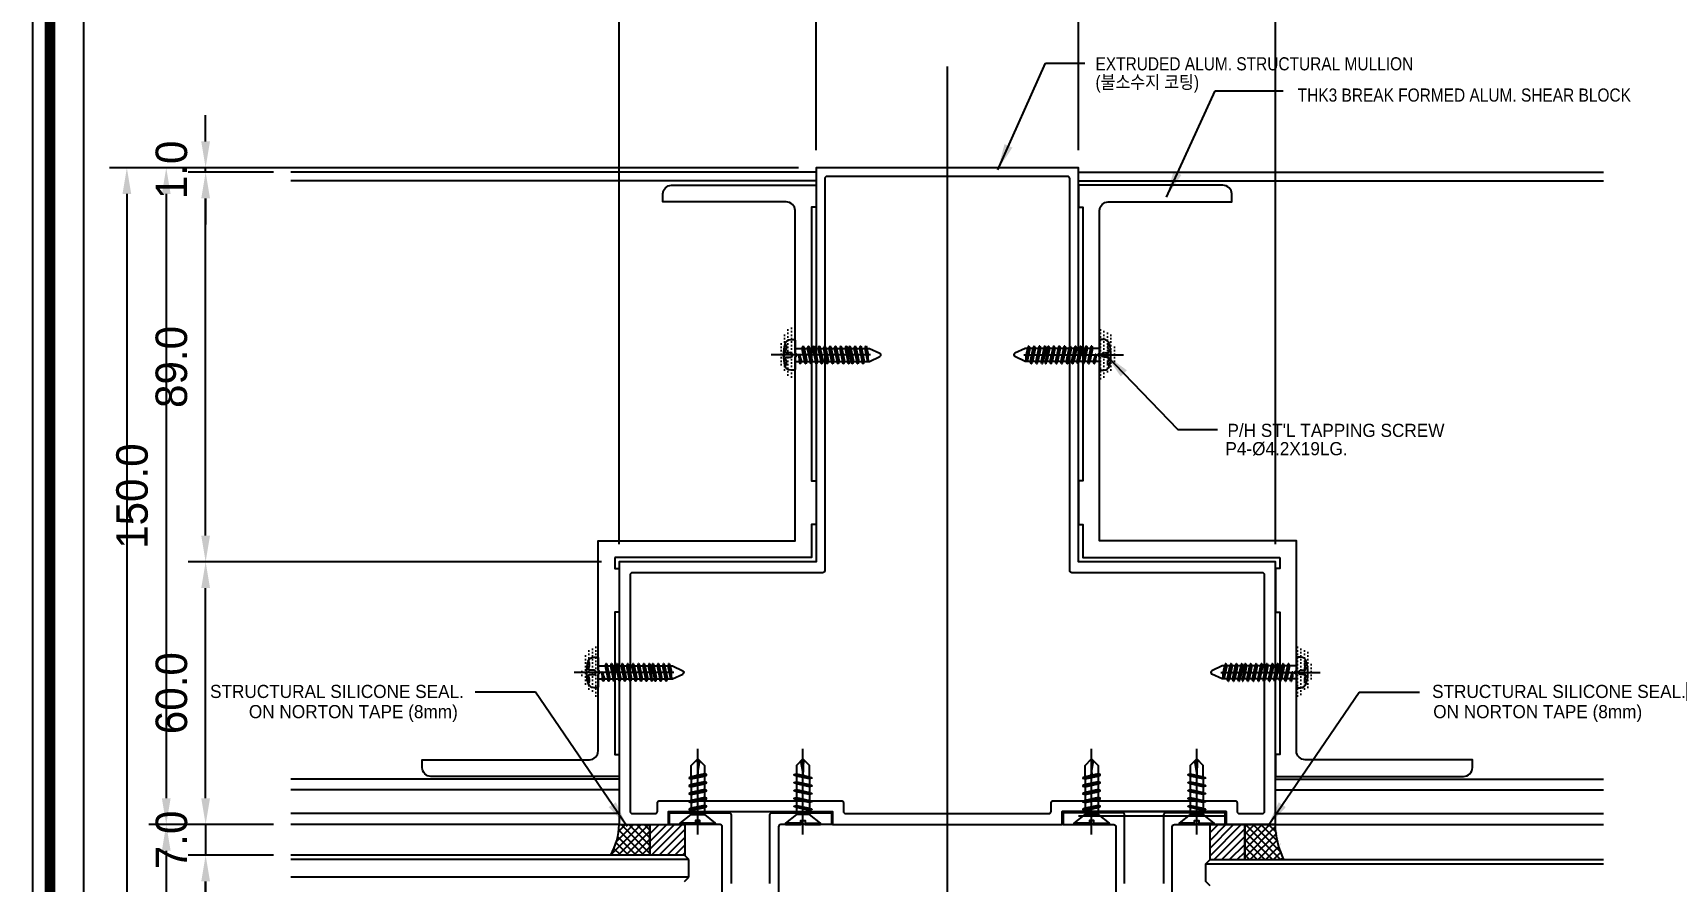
# Model space of a CAD drawing. Header units: millimetres. Extents: x 7297 to 60227, y -7497 to 19324.
# Drawn here: x 48490.3 to 48861.5, y 4984.6 to 5178.4 of the extents above; entities that cross this region are included whole.
import ezdxf
from ezdxf.enums import TextEntityAlignment as Align

# ---------------------------------------------------------------- set-up
doc = ezdxf.new("R2010")
doc.units = ezdxf.units.MM
for name, color, linetype in [('NS_COL_CYAN', 4, 'Continuous'), ('NS_COL_GREEN', 3, 'Continuous'), ('NS_COL_L-GREY', 8, 'Continuous'), ('NS_COL_MAGENTA', 6, 'Continuous'), ('NS_COL_RED', 1, 'Continuous'), ('NS_DIM', 1, 'Continuous'), ('NS_FORM', 7, 'Continuous'), ('NS_RIVET_SCREW', 1, 'Continuous'), ('NS_TEXT_TITLE', 141, 'Continuous')]:
    doc.layers.add(name, color=color, linetype=linetype)
doc.styles.add('Expo M', font='Expo M.ttf')
doc.styles.add('Gtx', font='', dxfattribs={"width": 0.9})
doc.styles.get('Gtx').set_extended_font_data('Dotum')
doc.dimstyles.new('N-SPACE', dxfattribs={"dimscale": 4, "dimtxt": 1.8, "dimasz": 1.5, "dimexe": 1, "dimexo": 1, "dimgap": 1, "dimtad": 1, "dimtoh": 1, "dimdec": 1, "dimzin": 1, "dimdsep": 46, "dimtxsty": 'Expo M', "dimcen": 2, "dimclrd": 1, "dimclre": 1, "dimclrt": 2, "dimadec": 1, "dimazin": 0, "dimtfac": 1, "dimtdec": 1, "dimtix": 1, "dimtmove": 1, "dimatfit": 3, "dimfxl": 1, "dimtolj": 1, "dimtzin": 1, "dimarcsym": 0})
pattern_1 = [(90, (41703.3856, -1235.4857), (0.79375, 0.396875), [0, -0.79375])]
pattern_2 = [(90, (41748.3856, -1307.9857), (0.79375, 0.396875), [0, -0.79375])]

# ---------------------------------------------------------------- blocks, each defined once
blk = doc.blocks.new('Screw_4')
for p, q in [((0.3, 0.5), (0.3, 4)), ((-2.3, 0), (17.3, 0)), ((3.23, 1.5), (2.3, 1.5)), ((3.4, 2), (4.1, -2)), ((3.5, 2), (4.2, -2)), ((5.03, 1.5), (3.73, 1.5)), ((5.2, 2), (5.9, -2)), ((5.3, 2), (6, -2)), ((6.83, 1.5), (5.53, 1.5)), ((7, 2), (7.7, -2)), ((7.1, 2), (7.8, -2)), ((8.63, 1.5), (7.33, 1.5)), ((8.8, 2), (9.5, -2)), ((8.9, 2), (9.6, -2)), ((10.43, 1.5), (9.13, 1.5)), ((10.6, 2), (11.3, -2)), ((10.7, 2), (11.4, -2)), ((14.87, 0.13), (10.88, -0.05)), ((0.3, -0.5), (0.3, -4)), ((3.87, -1.5), (2.3, -1.5)), ((5.67, -1.5), (4.37, -1.5)), ((7.47, -1.5), (6.17, -1.5)), ((9.27, -1.5), (7.97, -1.5)), ((11.07, -1.5), (9.77, -1.5))]:
    blk.add_line(p, q)
for points in [[(0, -4), (0, -0.5), (0.9, -0.5), (0.9, 0.5), (0, 0.5), (0, 4), (0.3, 4), (2.3, 1.5), (2.3, -1.5), (0.3, -4), (0, -4)], [(3.5, 2), (3.4, 2), (3.23, 1.5), (3.87, -1.5), (4.1, -2), (4.2, -2), (4.37, -1.5), (3.73, 1.5), (3.5, 2)], [(5.3, 2), (5.2, 2), (5.03, 1.5), (5.67, -1.5), (5.9, -2), (6, -2), (6.17, -1.5), (5.53, 1.5), (5.3, 2)], [(7.1, 2), (7, 2), (6.83, 1.5), (7.47, -1.5), (7.7, -2), (7.8, -2), (7.97, -1.5), (7.33, 1.5), (7.1, 2)], [(8.9, 2), (8.8, 2), (8.63, 1.5), (9.27, -1.5), (9.5, -2), (9.6, -2), (9.77, -1.5), (9.13, 1.5), (8.9, 2)], [(10.7, 2), (10.6, 2), (10.43, 1.5), (11.07, -1.5), (11.3, -2), (11.4, -2), (11.57, -1.5), (10.93, 1.5), (10.7, 2)], [(10.93, 1.5), (10.88, 0.17), (14.53, -0.47)], [(10.93, 1.5), (13.5, 1.5), (15, 0), (13.5, -1.5), (11.57, -1.5)]]:
    blk.add_lwpolyline(points)
blk = doc.blocks.new('*D483')
at = {"layer": 'NS_DIM', "color": 1, "lineweight": -2, "transparency": 16777216}
for p, q in [((48545.4, 4997.56), (48516.9, 4997.56)), ((48520.9, 4991.56), (48520.9, 4953.56)), ((48545.4, 4947.56), (48516.9, 4947.56))]:
    blk.add_line(p, q, dxfattribs=at)
at = {"layer": 'NS_DIM', "color": 1, "transparency": 16777216}
for points in [[(48519.9, 4991.56), (48521.9, 4991.56), (48520.9, 4997.56)], [(48519.9, 4953.56), (48521.9, 4953.56), (48520.9, 4947.56)]]:
    blk.add_solid(points, dxfattribs=at)
at = {"layer": 'NS_DIM', "color": 2, "transparency": 16777216, "insert": (48513.12, 4972.56), "char_height": 7.2, "attachment_point": 5, "rotation": 90, "style": 'Expo M'}
blk.add_mtext('\\A1;50.0', dxfattribs=at)
blk = doc.blocks.new('*D482')
at = {"layer": 'NS_DIM', "color": 1, "lineweight": -2, "transparency": 16777216}
for p, q in [((48529.9, 5003.56), (48529.9, 5009.56)), ((48545.4, 4997.56), (48525.9, 4997.56)), ((48529.9, 4997.56), (48529.9, 4990.56)), ((48545.4, 4990.56), (48525.9, 4990.56)), ((48529.9, 4984.56), (48529.9, 4978.56))]:
    blk.add_line(p, q, dxfattribs=at)
at = {"layer": 'NS_DIM', "color": 1, "transparency": 16777216}
for points in [[(48528.9, 5003.56), (48530.9, 5003.56), (48529.9, 4997.56)], [(48528.9, 4984.56), (48530.9, 4984.56), (48529.9, 4990.56)]]:
    blk.add_solid(points, dxfattribs=at)
at = {"layer": 'NS_DIM', "color": 2, "transparency": 16777216, "insert": (48522.12, 4994.06), "char_height": 7.2, "attachment_point": 5, "rotation": 90, "style": 'Expo M'}
blk.add_mtext('\\A1;7.0', dxfattribs=at)
blk = doc.blocks.new('*D481')
at = {"layer": 'NS_DIM', "color": 1, "lineweight": -2, "transparency": 16777216}
for p, q in [((48620.4, 5057.56), (48525.9, 5057.56)), ((48529.9, 5003.56), (48529.9, 5051.56)), ((48545.4, 4997.56), (48525.9, 4997.56))]:
    blk.add_line(p, q, dxfattribs=at)
at = {"layer": 'NS_DIM', "color": 1, "transparency": 16777216}
for points in [[(48528.9, 5051.56), (48530.9, 5051.56), (48529.9, 5057.56)], [(48528.9, 5003.56), (48530.9, 5003.56), (48529.9, 4997.56)]]:
    blk.add_solid(points, dxfattribs=at)
at = {"layer": 'NS_DIM', "color": 2, "transparency": 16777216, "insert": (48522.12, 5027.56), "char_height": 7.2, "attachment_point": 5, "rotation": 90, "style": 'Expo M'}
blk.add_mtext('\\A1;60.0', dxfattribs=at)
blk = doc.blocks.new('*D480')
at = {"layer": 'NS_DIM', "color": 1, "lineweight": -2, "transparency": 16777216}
for p, q in [((48545.4, 5146.56), (48525.9, 5146.56)), ((48529.9, 5063.56), (48529.9, 5140.56)), ((48620.4, 5057.56), (48525.9, 5057.56))]:
    blk.add_line(p, q, dxfattribs=at)
at = {"layer": 'NS_DIM', "color": 1, "transparency": 16777216}
for points in [[(48528.9, 5140.56), (48530.9, 5140.56), (48529.9, 5146.56)], [(48528.9, 5063.56), (48530.9, 5063.56), (48529.9, 5057.56)]]:
    blk.add_solid(points, dxfattribs=at)
at = {"layer": 'NS_DIM', "color": 2, "transparency": 16777216, "insert": (48522.11, 5102.06), "char_height": 7.2, "attachment_point": 5, "rotation": 90, "style": 'Expo M'}
blk.add_mtext('\\A1;89.0', dxfattribs=at)
blk = doc.blocks.new('*D479')
at = {"layer": 'NS_DIM', "color": 1, "lineweight": -2, "transparency": 16777216}
for p, q in [((48665.4, 5147.56), (48516.9, 5147.56)), ((48520.9, 5141.56), (48520.9, 5003.56)), ((48545.4, 4997.56), (48516.9, 4997.56))]:
    blk.add_line(p, q, dxfattribs=at)
at = {"layer": 'NS_DIM', "color": 1, "transparency": 16777216}
for points in [[(48519.9, 5141.56), (48521.9, 5141.56), (48520.9, 5147.56)], [(48519.9, 5003.56), (48521.9, 5003.56), (48520.9, 4997.56)]]:
    blk.add_solid(points, dxfattribs=at)
at = {"layer": 'NS_DIM', "color": 2, "transparency": 16777216, "insert": (48513.12, 5072.56), "char_height": 7.2, "attachment_point": 5, "rotation": 90, "style": 'Expo M'}
blk.add_mtext('\\A1;150.0', dxfattribs=at)
blk = doc.blocks.new('*D477')
at = {"layer": 'NS_DIM', "color": 1, "lineweight": -2, "transparency": 16777216}
for p, q in [((48545.4, 4990.56), (48525.9, 4990.56)), ((48529.9, 4953.56), (48529.9, 4984.56)), ((48545.4, 4947.56), (48525.9, 4947.56))]:
    blk.add_line(p, q, dxfattribs=at)
at = {"layer": 'NS_DIM', "color": 1, "transparency": 16777216}
for points in [[(48528.9, 4984.56), (48530.9, 4984.56), (48529.9, 4990.56)], [(48528.9, 4953.56), (48530.9, 4953.56), (48529.9, 4947.56)]]:
    blk.add_solid(points, dxfattribs=at)
at = {"layer": 'NS_DIM', "color": 2, "transparency": 16777216, "insert": (48522.12, 4969.06), "char_height": 7.2, "attachment_point": 5, "rotation": 90, "style": 'Expo M'}
blk.add_mtext('\\A1;43.0', dxfattribs=at)
blk = doc.blocks.new('*D474')
at = {"layer": 'NS_DIM', "color": 1, "lineweight": -2, "transparency": 16777216}
for p, q in [((48665.4, 5147.56), (48507.9, 5147.56)), ((48511.9, 5141.56), (48511.9, 4773.56)), ((48647.14, 4767.56), (48507.9, 4767.56))]:
    blk.add_line(p, q, dxfattribs=at)
at = {"layer": 'NS_DIM', "color": 1, "transparency": 16777216}
for points in [[(48510.9, 5141.56), (48512.9, 5141.56), (48511.9, 5147.56)], [(48510.9, 4773.56), (48512.9, 4773.56), (48511.9, 4767.56)]]:
    blk.add_solid(points, dxfattribs=at)
at = {"layer": 'NS_DIM', "color": 2, "transparency": 16777216, "insert": (48504.11, 4957.56), "char_height": 7.2, "attachment_point": 5, "rotation": 90, "style": 'Expo M'}
blk.add_mtext('\\A1;380.0', dxfattribs=at)
blk = doc.blocks.new('*D473')
at = {"layer": 'NS_DIM', "color": 1, "lineweight": -2, "transparency": 16777216}
for p, q in [((48729.4, 5151.56), (48729.4, 5190.94)), ((48774.4, 5061.56), (48774.4, 5190.94)), ((48735.4, 5186.94), (48768.4, 5186.94))]:
    blk.add_line(p, q, dxfattribs=at)
at = {"layer": 'NS_DIM', "color": 1, "transparency": 16777216}
for points in [[(48735.4, 5187.94), (48735.4, 5185.94), (48729.4, 5186.94)], [(48768.4, 5187.94), (48768.4, 5185.94), (48774.4, 5186.94)]]:
    blk.add_solid(points, dxfattribs=at)
at = {"layer": 'NS_DIM', "color": 2, "transparency": 16777216, "insert": (48751.9, 5194.72), "char_height": 7.2, "attachment_point": 5, "style": 'Expo M'}
blk.add_mtext('\\A1;45.0', dxfattribs=at)
blk = doc.blocks.new('*D472')
at = {"layer": 'NS_DIM', "color": 1, "lineweight": -2, "transparency": 16777216}
for p, q in [((48624.4, 5061.56), (48624.4, 5199.94)), ((48774.4, 5061.56), (48774.4, 5199.94)), ((48630.4, 5195.94), (48768.4, 5195.94))]:
    blk.add_line(p, q, dxfattribs=at)
at = {"layer": 'NS_DIM', "color": 1, "transparency": 16777216}
for points in [[(48630.4, 5196.94), (48630.4, 5194.94), (48624.4, 5195.94)], [(48768.4, 5196.94), (48768.4, 5194.94), (48774.4, 5195.94)]]:
    blk.add_solid(points, dxfattribs=at)
at = {"layer": 'NS_DIM', "color": 2, "transparency": 16777216, "insert": (48699.4, 5203.72), "char_height": 7.2, "attachment_point": 5, "style": 'Expo M'}
blk.add_mtext('\\A1;150.0', dxfattribs=at)
blk = doc.blocks.new('선진스틸디테일$0$스크류4')
for p, q in [((-2.25, 2.55), (-2.05, 2.32)), ((-2.1, 1.02), (-2.15, 0.81)), ((-2.15, 0.81), (-2.15, 0.66)), ((-2.15, 0.66), (-2.09, 0.56)), ((-2.03, 1.26), (-2.1, 1.02)), ((-2.09, 0.56), (-1.97, 0.51)), ((-2.05, 2.32), (-1.95, 2.07)), ((-1.97, 1.53), (-2.03, 1.26)), ((-1.93, 1.8), (-1.97, 1.53)), ((-1.97, 0.51), (-1.81, 0.49)), ((-1.95, 2.07), (-1.93, 1.8)), ((-1.81, 0.49), (-1.62, 0.49)), ((-1.62, 0.49), (-1.42, 0.51)), ((-1.42, 0.51), (-1.21, 0.52)), ((-1.21, 0.52), (-1.02, 0.51)), ((-1.02, 0.51), (-0.84, 0.47)), ((-0.2, 3.5), (-0.99, 3.5)), ((-0.84, 0.47), (-0.71, 0.39)), ((-0.71, 0.39), (-0.61, 0.28)), ((-0.61, 0.28), (-0.56, 0.15)), ((-0.56, 0.15), (-0.54, 0)), ((-0.54, 0), (-0.56, -0.15)), ((0, -3.3), (0, 3.3)), ((-2.05, -2.32), (-2.25, -2.55)), ((-2.09, -0.56), (-2.15, -0.66)), ((-2.15, -0.66), (-2.15, -0.81)), ((-2.15, -0.81), (-2.1, -1.02)), ((-2.1, -1.02), (-2.03, -1.26)), ((-1.97, -0.51), (-2.09, -0.56)), ((-1.95, -2.07), (-2.05, -2.32)), ((-2.03, -1.26), (-1.97, -1.53)), ((-1.81, -0.49), (-1.97, -0.51)), ((-1.97, -1.53), (-1.93, -1.8)), ((-1.93, -1.8), (-1.95, -2.07)), ((-1.62, -0.49), (-1.81, -0.49)), ((-1.42, -0.51), (-1.62, -0.49)), ((-1.21, -0.52), (-1.42, -0.51)), ((-1.02, -0.51), (-1.21, -0.52)), ((-0.84, -0.47), (-1.02, -0.51)), ((-0.99, -3.5), (-0.2, -3.5)), ((-0.71, -0.39), (-0.84, -0.47)), ((-0.61, -0.28), (-0.71, -0.39)), ((-0.56, -0.15), (-0.61, -0.28))]:
    blk.add_line(p, q)
at = {"ltscale": 4}
for p, q in [((0, 1.5), (0.96, 1.5)), ((0.86, -0.05), (1.2, 2)), ((0.86, -0.05), (0.96, 1.5)), ((1.16, 1.98), (0.96, 1.5)), ((0.96, -0.07), (1.29, 1.94)), ((0.96, -0.07), (1.46, 1.5)), ((1.26, 1.99), (1.46, 1.5)), ((1.46, 1.5), (2.2, 1.5)), ((1.58, -1.5), (2.2, 1.5)), ((1.78, -1.99), (2.43, 2)), ((1.88, -1.98), (2.53, 1.94)), ((2.08, -1.5), (2.7, 1.5)), ((2.39, 1.98), (2.2, 1.5)), ((2.5, 1.99), (2.7, 1.5)), ((2.7, 1.5), (3.43, 1.5)), ((2.81, -1.5), (3.43, 1.5)), ((3.01, -1.99), (3.66, 2)), ((3.11, -1.98), (3.76, 1.94)), ((3.31, -1.5), (3.93, 1.5)), ((3.62, 1.98), (3.43, 1.5)), ((3.73, 1.99), (3.93, 1.5)), ((3.93, 1.5), (4.66, 1.5)), ((4.04, -1.5), (4.66, 1.5)), ((4.24, -1.99), (4.9, 2)), ((4.35, -1.98), (4.99, 1.94)), ((4.54, -1.5), (5.16, 1.5)), ((4.86, 1.98), (4.66, 1.5)), ((4.96, 1.99), (5.16, 1.5)), ((5.16, 1.5), (5.9, 1.5)), ((5.27, -1.5), (5.9, 1.5)), ((5.47, -1.99), (6.13, 2)), ((5.58, -1.98), (6.22, 1.94)), ((5.77, -1.5), (6.4, 1.5)), ((6.09, 1.98), (5.9, 1.5)), ((6.2, 1.99), (6.4, 1.5)), ((6.4, 1.5), (7.13, 1.5)), ((6.51, -1.5), (7.13, 1.5)), ((6.71, -1.99), (7.36, 2)), ((6.81, -1.98), (7.46, 1.94)), ((7.01, -1.5), (7.63, 1.5)), ((7.32, 1.98), (7.13, 1.5)), ((7.43, 1.99), (7.63, 1.5)), ((7.63, 1.5), (12.86, 1.5)), ((7.63, 1.5), (8.36, 1.5)), ((7.74, -1.5), (8.36, 1.5)), ((7.94, -1.99), (8.59, 2)), ((8.05, -1.98), (8.69, 1.94)), ((8.24, -1.5), (8.86, 1.5)), ((8.56, 1.98), (8.36, 1.5)), ((8.66, 1.99), (8.86, 1.5)), ((8.86, 1.5), (9.6, 1.5)), ((8.97, -1.5), (9.6, 1.5)), ((9.17, -1.99), (9.83, 2)), ((9.28, -1.98), (9.92, 1.94)), ((9.47, -1.5), (10.09, 1.5)), ((9.79, 1.98), (9.6, 1.5)), ((9.9, 1.99), (10.09, 1.5)), ((10.09, 1.5), (10.83, 1.5)), ((10.21, -1.5), (10.83, 1.5)), ((10.41, -1.99), (11.06, 2)), ((10.51, -1.98), (11.16, 1.94)), ((10.71, -1.5), (11.33, 1.5)), ((11.02, 1.98), (10.83, 1.5)), ((11.13, 1.99), (11.33, 1.5)), ((11.33, 1.5), (12.06, 1.5)), ((11.44, -1.5), (12.06, 1.5)), ((11.64, -1.99), (12.29, 2)), ((11.74, -1.98), (12.39, 1.94)), ((12.26, 1.98), (12.06, 1.5)), ((12.24, -1.5), (12.86, 1.5)), ((12.44, -1.99), (13.09, 2)), ((12.55, -1.98), (13.19, 1.94)), ((12.74, -1.5), (13.36, 1.5)), ((13.06, 1.98), (12.86, 1.5)), ((13.16, 1.99), (13.36, 1.5)), ((13.36, 1.5), (14.1, 1.5)), ((13.47, -1.5), (14.1, 1.5)), ((13.67, -1.99), (14.33, 2)), ((13.78, -1.98), (14.42, 1.94)), ((13.97, -1.5), (14.59, 1.5)), ((14.29, 1.98), (14.1, 1.5)), ((14.4, 1.99), (14.59, 1.5)), ((14.59, 1.5), (15.33, 1.5)), ((14.71, -1.5), (15.33, 1.5)), ((14.91, -1.99), (15.56, 2)), ((15.01, -1.98), (15.66, 1.94)), ((15.21, -1.5), (15.83, 1.5)), ((15.52, 1.98), (15.33, 1.5)), ((15.63, 1.99), (15.83, 1.5)), ((15.83, 1.5), (17, 1.5)), ((15.94, -1.5), (16.56, 1.5)), ((16.14, -1.99), (16.75, 1.5)), ((16.25, -1.98), (16.75, 1.25)), ((16.75, 1.5), (16.75, -0.04)), ((17, 1.5), (19.37, 0.38)), ((0, -1.5), (1.58, -1.5)), ((1.78, -1.99), (1.58, -1.5)), ((1.88, -1.98), (2.08, -1.5)), ((2.08, -1.5), (2.81, -1.5)), ((3.01, -1.99), (2.81, -1.5)), ((3.11, -1.98), (3.31, -1.5)), ((3.31, -1.5), (4.04, -1.5)), ((4.24, -1.99), (4.04, -1.5)), ((4.35, -1.98), (4.54, -1.5)), ((4.54, -1.5), (5.27, -1.5)), ((5.47, -1.99), (5.27, -1.5)), ((5.58, -1.98), (5.77, -1.5)), ((5.77, -1.5), (6.51, -1.5)), ((6.71, -1.99), (6.51, -1.5)), ((6.81, -1.98), (7.01, -1.5)), ((7.01, -1.5), (12.24, -1.5)), ((7.01, -1.5), (7.74, -1.5)), ((7.94, -1.99), (7.74, -1.5)), ((8.05, -1.98), (8.24, -1.5)), ((8.24, -1.5), (8.97, -1.5)), ((9.17, -1.99), (8.97, -1.5)), ((9.28, -1.98), (9.47, -1.5)), ((9.47, -1.5), (10.21, -1.5)), ((10.41, -1.99), (10.21, -1.5)), ((10.51, -1.98), (10.71, -1.5)), ((10.71, -1.5), (11.44, -1.5)), ((11.64, -1.99), (11.44, -1.5)), ((11.74, -1.98), (11.94, -1.5)), ((12.44, -1.99), (12.24, -1.5)), ((12.55, -1.98), (12.74, -1.5)), ((12.74, -1.5), (13.47, -1.5)), ((13.67, -1.99), (13.47, -1.5)), ((13.78, -1.98), (13.97, -1.5)), ((13.97, -1.5), (14.71, -1.5)), ((14.91, -1.99), (14.71, -1.5)), ((15.01, -1.98), (15.21, -1.5)), ((15.21, -1.5), (15.94, -1.5)), ((16.14, -1.99), (15.94, -1.5)), ((16.25, -1.98), (16.44, -1.5)), ((16.44, -1.5), (16.75, -0.04)), ((16.44, -1.5), (17, -1.5)), ((17, -1.5), (19.37, -0.38))]:
    blk.add_line(p, q, dxfattribs=at)
for centre, radius, start, end in [((6.76, 0), 9.36, 164.205, 195.795), ((-0.99, 2.2), 1.3, 90.0233, 164.4114), ((-0.2, 3.3), 0.2, 0, 90), ((-0.99, -2.2), 1.3, 195.5886, 269.9767), ((-0.2, -3.3), 0.2, 270, 0)]:
    blk.add_arc(centre, radius, start, end)
for centre, radius, start, end in [((1.22, 1.91), 0.0925, 60.0753, 130.1339), ((2.45, 1.91), 0.0925, 60.0753, 130.1339), ((3.68, 1.91), 0.0925, 60.0753, 130.1339), ((4.92, 1.91), 0.0925, 60.0753, 130.1339), ((6.15, 1.91), 0.0925, 60.0753, 130.1339), ((7.38, 1.91), 0.0925, 60.0753, 130.1339), ((8.62, 1.91), 0.0925, 60.0753, 130.1339), ((9.85, 1.91), 0.0925, 60.0753, 130.1339), ((11.08, 1.91), 0.0925, 60.0753, 130.1339), ((12.31, 1.91), 0.0925, 60.0753, 130.1339), ((13.12, 1.91), 0.0925, 60.0753, 130.1339), ((14.35, 1.91), 0.0925, 60.0753, 130.1339), ((15.58, 1.91), 0.0925, 60.0753, 130.1339), ((19.11, 0), 0.46, 305.1627, 54.8373), ((0.92, -0.03), 0.0602, 200.6851, 319.2729), ((1.82, -1.91), 0.0925, 240.0753, 310.1339), ((3.05, -1.91), 0.0925, 240.0753, 310.1339), ((4.29, -1.91), 0.0925, 240.0753, 310.1339), ((5.52, -1.91), 0.0925, 240.0753, 310.1339), ((6.75, -1.91), 0.0925, 240.0753, 310.1339), ((7.99, -1.91), 0.0925, 240.0753, 310.1339), ((9.22, -1.91), 0.0925, 240.0753, 310.1339), ((10.45, -1.91), 0.0925, 240.0753, 310.1339), ((11.68, -1.91), 0.0925, 240.0753, 310.1339), ((12.49, -1.91), 0.0925, 240.0753, 310.1339), ((13.72, -1.91), 0.0925, 240.0753, 310.1339), ((14.95, -1.91), 0.0925, 240.0753, 310.1339), ((16.19, -1.91), 0.0925, 240.0753, 310.1339)]:
    blk.add_arc(centre, radius, start, end, dxfattribs=at)
blk = doc.blocks.new('*D466')
at = {"layer": 'NS_DIM', "color": 1, "lineweight": -2, "transparency": 16777216}
for p, q in [((48624.4, 5061.56), (48624.4, 5190.94)), ((48669.4, 5151.56), (48669.4, 5190.94)), ((48663.4, 5186.94), (48630.4, 5186.94))]:
    blk.add_line(p, q, dxfattribs=at)
at = {"layer": 'NS_DIM', "color": 1, "transparency": 16777216}
for points in [[(48630.4, 5187.94), (48630.4, 5185.94), (48624.4, 5186.94)], [(48663.4, 5187.94), (48663.4, 5185.94), (48669.4, 5186.94)]]:
    blk.add_solid(points, dxfattribs=at)
at = {"layer": 'NS_DIM', "color": 2, "transparency": 16777216, "insert": (48646.9, 5194.72), "char_height": 7.2, "attachment_point": 5, "style": 'Expo M'}
blk.add_mtext('\\A1;45.0', dxfattribs=at)
blk = doc.blocks.new('*D465')
at = {"layer": 'NS_DIM', "color": 1, "lineweight": -2, "transparency": 16777216}
for p, q in [((48669.4, 5151.56), (48669.4, 5190.94)), ((48729.4, 5151.56), (48729.4, 5190.94)), ((48675.4, 5186.94), (48723.4, 5186.94))]:
    blk.add_line(p, q, dxfattribs=at)
at = {"layer": 'NS_DIM', "color": 1, "transparency": 16777216}
for points in [[(48675.4, 5187.94), (48675.4, 5185.94), (48669.4, 5186.94)], [(48723.4, 5187.94), (48723.4, 5185.94), (48729.4, 5186.94)]]:
    blk.add_solid(points, dxfattribs=at)
at = {"layer": 'NS_DIM', "color": 2, "transparency": 16777216, "insert": (48699.4, 5194.72), "char_height": 7.2, "attachment_point": 5, "style": 'Expo M'}
blk.add_mtext('\\A1;60.0', dxfattribs=at)
blk = doc.blocks.new('*D455')
at = {"layer": 'NS_DIM', "color": 1, "lineweight": -2, "transparency": 16777216}
for p, q in [((49022.03, 5147.56), (48864.53, 5147.56)), ((48868.53, 5141.56), (48868.53, 4773.56)), ((49003.78, 4767.56), (48864.53, 4767.56))]:
    blk.add_line(p, q, dxfattribs=at)
at = {"layer": 'NS_DIM', "color": 1, "transparency": 16777216}
for points in [[(48867.53, 5141.56), (48869.53, 5141.56), (48868.53, 5147.56)], [(48867.53, 4773.56), (48869.53, 4773.56), (48868.53, 4767.56)]]:
    blk.add_solid(points, dxfattribs=at)
at = {"layer": 'NS_DIM', "color": 2, "transparency": 16777216, "insert": (48860.75, 4957.56), "char_height": 7.2, "attachment_point": 5, "rotation": 90, "style": 'Expo M'}
blk.add_mtext('\\A1;380.0', dxfattribs=at)
blk = doc.blocks.new('*D444')
at = {"layer": 'NS_DIM', "color": 1, "lineweight": -2, "transparency": 16777216}
for p, q in [((48529.9, 5153.56), (48529.9, 5159.56)), ((48665.4, 5147.56), (48525.9, 5147.56)), ((48545.4, 5146.56), (48525.9, 5146.56)), ((48529.9, 5146.56), (48529.9, 5147.56)), ((48529.9, 5140.56), (48529.9, 5134.56))]:
    blk.add_line(p, q, dxfattribs=at)
at = {"layer": 'NS_DIM', "color": 1, "transparency": 16777216}
for points in [[(48528.9, 5153.56), (48530.9, 5153.56), (48529.9, 5147.56)], [(48528.9, 5140.56), (48530.9, 5140.56), (48529.9, 5146.56)]]:
    blk.add_solid(points, dxfattribs=at)
at = {"layer": 'NS_DIM', "color": 2, "transparency": 16777216, "insert": (48522.12, 5147.06), "char_height": 7.2, "attachment_point": 5, "rotation": 90, "style": 'Expo M'}
blk.add_mtext('\\A1;1.0', dxfattribs=at)
blk = doc.blocks.new('AL-TEMPLATE')
at = {"color": 7, "ltscale": 2}
blk.add_lwpolyline([(1972.34, 1515.25), (1972.34, 921.25), (2812.34, 921.25), (2812.34, 1515.25)], close=True, dxfattribs=at)
at = {"color": 8, "const_width": 2.5}
blk.add_lwpolyline([(1976.34, 1509.45), (2808.34, 1509.45), (2808.34, 927.05), (1976.34, 927.05)], close=True, dxfattribs=at)
at = {"color": 9}
blk.add_lwpolyline([(1984.07, 1501.32), (2709.08, 1501.32), (2709.08, 935.18), (1984.07, 935.18)], close=True, dxfattribs=at)

msp = doc.modelspace()

# ---------------------------------------------------------------- hatches: boundary and pattern name
at = {"layer": 'NS_COL_GREEN'}
h = msp.add_hatch(dxfattribs=at)
h.set_pattern_fill('ANSI31', color=256, scale=10, angle=90, style=0)
h.set_pattern_definition([(45, (49504.5934, 6010.0577), (0.8838835, -0.8838835), [])])
h.paths.add_polyline_path([(48639.42, 4990.56), (48631.42, 4990.56), (48631.42, 4997.56), (48639.42, 4997.56)])
h = msp.add_hatch(dxfattribs=at)
h.set_pattern_fill('ANSI31', color=256, scale=10, angle=90, style=0)
h.set_pattern_definition([(45, (49504.5934, 6009.5577), (0.8838835, -0.8838835), [])])
h.paths.add_polyline_path([(48759.38, 4989.56), (48767.38, 4989.56), (48767.38, 4997.56), (48759.38, 4997.56)])
at = {"layer": 'NS_COL_MAGENTA'}
h = msp.add_hatch(dxfattribs=at)
h.set_pattern_fill('ANSI37', color=256, scale=10, style=0)
h.set_pattern_definition([(45, (48605.9186, 6865.5648), (-0.8838835, 0.8838835), []), (135, (48605.9186, 6865.5648), (-0.8838835, -0.8838835), [])])
edge = h.paths.add_edge_path()
edge.add_line((48624.42, 4997.56), (48631.42, 4997.56))
edge.add_line((48631.42, 4997.56), (48631.42, 4990.56))
edge.add_line((48631.42, 4990.56), (48622.47, 4990.56))
edge.add_arc((48608.72, 4998.16), 15.71, 331.0661, 357.8012)
h = msp.add_hatch(dxfattribs=at)
h.set_pattern_fill('ANSI37', color=256, scale=10, style=0)
h.set_pattern_definition([(45, (48605.9186, 6865.0648), (-0.8838835, 0.8838835), []), (135, (48605.9186, 6865.0648), (-0.8838835, -0.8838835), [])])
edge = h.paths.add_edge_path()
edge.add_line((48774.38, 4997.56), (48767.38, 4997.56))
edge.add_line((48767.38, 4997.56), (48767.38, 4989.56))
edge.add_line((48767.38, 4989.56), (48776.33, 4989.56))
edge.add_arc((48794.49, 4998.22), 20.12, 181.8903, 205.5072, ccw=False)
at = {"layer": 'NS_COL_RED'}
h = msp.add_hatch(dxfattribs=at)
h.set_pattern_fill('DOTS', color=256, scale=0.5, angle=90, style=0)
h.set_pattern_definition(pattern_1)
edge = h.paths.add_edge_path()
edge.add_spline(control_points=[(48664.6, 5098.85), (48664.04, 5099.25), (48662.75, 5100.25), (48660.69, 5102.75), (48660.86, 5106.67), (48662.06, 5110.51), (48663.98, 5111.05), (48664.6, 5111.16)], knot_values=[1.178649, 1.178649, 1.178649, 1.178649, 3.254134, 6.051938, 10.447848, 14.663772, 16.475654, 16.475654, 16.475654, 16.475654], degree=3, periodic=0)
edge.add_line((48664.6, 5111.16), (48664.6, 5098.85))
h = msp.add_hatch(dxfattribs=at)
h.set_pattern_fill('DOTS', color=256, scale=0.5, angle=90, style=0)
h.set_pattern_definition(pattern_1)
edge = h.paths.add_edge_path()
edge.add_spline(control_points=[(48734.2, 5098.85), (48734.76, 5099.25), (48736.04, 5100.25), (48738.11, 5102.75), (48737.94, 5106.67), (48736.74, 5110.51), (48734.82, 5111.05), (48734.2, 5111.16)], knot_values=[1.178649, 1.178649, 1.178649, 1.178649, 3.254134, 6.051938, 10.447848, 14.663772, 16.475654, 16.475654, 16.475654, 16.475654], degree=3, periodic=0)
edge.add_line((48734.2, 5111.16), (48734.2, 5098.85))
h = msp.add_hatch(dxfattribs=at)
h.set_pattern_fill('DOTS', color=256, scale=0.5, angle=90, style=0)
h.set_pattern_definition(pattern_2)
edge = h.paths.add_edge_path()
edge.add_spline(control_points=[(48619.6, 5026.35), (48619.04, 5026.75), (48617.75, 5027.75), (48615.69, 5030.25), (48615.86, 5034.17), (48617.06, 5038.01), (48618.98, 5038.55), (48619.6, 5038.66)], knot_values=[1.178649, 1.178649, 1.178649, 1.178649, 3.254134, 6.051938, 10.447848, 14.663772, 16.475654, 16.475654, 16.475654, 16.475654], degree=3, periodic=0)
edge.add_line((48619.6, 5038.66), (48619.6, 5026.35))
h = msp.add_hatch(dxfattribs=at)
h.set_pattern_fill('DOTS', color=256, scale=0.5, angle=90, style=0)
h.set_pattern_definition(pattern_2)
edge = h.paths.add_edge_path()
edge.add_spline(control_points=[(48779.2, 5026.35), (48779.76, 5026.75), (48781.04, 5027.75), (48783.11, 5030.25), (48782.94, 5034.17), (48781.74, 5038.01), (48779.82, 5038.55), (48779.2, 5038.66)], knot_values=[1.178649, 1.178649, 1.178649, 1.178649, 3.254134, 6.051938, 10.447848, 14.663772, 16.475654, 16.475654, 16.475654, 16.475654], degree=3, periodic=0)
edge.add_line((48779.2, 5038.66), (48779.2, 5026.35))

# ---------------------------------------------------------------- linework, layer by layer
at = {"layer": 'NS_COL_CYAN'}
for p, q in [((48669.4, 5146.56), (48549.4, 5146.56)), ((48729.4, 5146.56), (48849.4, 5146.56)), ((48761.91, 5032.31), (48784.65, 5032.31)), ((48624.4, 4997.56), (48549.4, 4997.56)), ((48774.4, 4997.56), (48849.4, 4997.56)), ((48639.34, 4990.56), (48549.4, 4990.56)), ((48640.34, 4989.56), (48639.34, 4990.56)), ((48640.34, 4989.56), (48639.34, 4990.56)), ((48640.34, 4985.56), (48640.34, 4989.56)), ((48758.46, 4988.56), (48759.46, 4989.56)), ((48758.46, 4988.56), (48759.46, 4989.56)), ((48758.46, 4984.56), (48758.46, 4988.56)), ((48759.46, 4989.56), (48849.4, 4989.56)), ((48639.34, 4984.56), (48640.34, 4985.56)), ((48759.46, 4983.56), (48758.46, 4984.56))]:
    msp.add_line(p, q, dxfattribs=at)
at = {"layer": 'NS_COL_GREEN'}
for points in [[(48639.42, 4990.56), (48631.42, 4990.56), (48631.42, 4997.56), (48639.42, 4997.56)], [(48759.38, 4989.56), (48767.38, 4989.56), (48767.38, 4997.56), (48759.38, 4997.56)]]:
    msp.add_lwpolyline(points, close=True, dxfattribs=at)
at = {"layer": 'NS_COL_L-GREY'}
for p, q in [((48699.4, 5170.66), (48699.4, 4760.76)), ((48763.13, 5000.51), (48725.63, 5000.51)), ((48640.26, 4989.56), (48549.4, 4989.56)), ((48758.54, 4988.56), (48849.4, 4988.56)), ((48640.26, 4985.56), (48549.4, 4985.56))]:
    msp.add_line(p, q, dxfattribs=at)
at = {"layer": 'NS_COL_L-GREY', "ltscale": 10}
for p, q in [((48669.4, 5144.56), (48549.4, 5144.56)), ((48729.4, 5144.56), (48849.4, 5144.56)), ((48624.4, 5007.96), (48549.4, 5007.96)), ((48774.4, 5007.96), (48849.4, 5007.96)), ((48624.4, 5005.46), (48549.4, 5005.46)), ((48774.4, 5005.46), (48849.4, 5005.46)), ((48624.4, 5000.06), (48549.4, 5000.06)), ((48774.4, 5000.06), (48849.4, 5000.06)), ((48729.4, 4999.56), (48763.13, 4999.56))]:
    msp.add_line(p, q, dxfattribs=at)
at = {"layer": 'NS_COL_L-GREY'}
msp.add_lwpolyline([(48763.13, 4997.56), (48774.4, 4997.56), (48774.4, 5057.56), (48729.4, 5057.56), (48729.4, 5147.56), (48669.4, 5147.56), (48669.4, 5057.56), (48624.4, 5057.56), (48624.4, 4997.56), (48635.67, 4997.56), (48635.67, 5000.51), (48673.17, 5000.51), (48673.17, 4997.56), (48725.63, 4997.56), (48725.63, 5000.51), (48763.13, 5000.51)], close=True, dxfattribs=at)
msp.add_lwpolyline([(48633.67, 5003.01), (48675.17, 5003.01, -0.414214), (48675.67, 5002.51), (48675.67, 5000.56, 0.414214), (48676.17, 5000.06), (48722.63, 5000.06, 0.414214), (48723.13, 5000.56), (48723.13, 5002.51, -0.414214), (48723.63, 5003.01), (48765.13, 5003.01, -0.414214), (48765.63, 5002.51), (48765.63, 5000.56, 0.414214), (48766.13, 5000.06), (48771.4, 5000.06, 0.414214), (48771.9, 5000.56), (48771.9, 5054.56, 0.414214), (48771.4, 5055.06), (48727.9, 5055.06, -0.414214), (48727.4, 5055.56), (48727.4, 5145.06, 0.414214), (48726.9, 5145.56), (48671.9, 5145.56, 0.414214), (48671.4, 5145.06), (48671.4, 5055.56, -0.414214), (48670.9, 5055.06), (48627.4, 5055.06, 0.414214), (48626.9, 5054.56), (48626.9, 5000.56, 0.414214), (48627.4, 5000.06), (48632.67, 5000.06, 0.414214), (48633.17, 5000.56), (48633.17, 5002.51, -0.414214)], format="xyb", close=True, dxfattribs=at)
at = {"layer": 'NS_COL_L-GREY', "ltscale": 10}
for points in [[(48623.4, 5058.56), (48623.4, 5056.06), (48624.4, 5056.06), (48624.4, 5046.06), (48623.4, 5046.06), (48623.4, 5013.56), (48624.4, 5013.56), (48624.4, 5008.56), (48581.4, 5008.56, -0.414214), (48579.4, 5010.56), (48579.4, 5012.36), (48617.6, 5012.36, 0.414214), (48619.6, 5014.36), (48619.6, 5031.81), (48620.1, 5032.31), (48619.6, 5032.81), (48619.6, 5062.36), (48664.6, 5062.36), (48664.6, 5104.31), (48665.1, 5104.81), (48664.6, 5105.31), (48664.6, 5137.76, 0.414214), (48662.6, 5139.76), (48634.4, 5139.76), (48634.4, 5141.56, -0.414214), (48636.4, 5143.56), (48669.4, 5143.56), (48669.4, 5138.56), (48668.4, 5138.56), (48668.4, 5076.06), (48669.4, 5076.06), (48669.4, 5066.06), (48668.4, 5066.06), (48668.4, 5058.56), (48623.4, 5058.56)], [(48775.4, 5058.56), (48775.4, 5056.06), (48774.4, 5056.06), (48774.4, 5046.06), (48775.4, 5046.06), (48775.4, 5013.56), (48774.4, 5013.56), (48774.4, 5008.56), (48817.4, 5008.56, 0.414214), (48819.4, 5010.56), (48819.4, 5012.36), (48781.2, 5012.36, -0.414214), (48779.2, 5014.36), (48779.2, 5031.81), (48778.7, 5032.31), (48779.2, 5032.81), (48779.2, 5062.36), (48734.2, 5062.36), (48734.2, 5104.31), (48733.7, 5104.81), (48734.2, 5105.31), (48734.2, 5137.76, -0.414214), (48736.2, 5139.76), (48764.4, 5139.76), (48764.4, 5141.56, 0.414214), (48762.4, 5143.56), (48729.4, 5143.56), (48729.4, 5138.56), (48730.4, 5138.56), (48730.4, 5076.06), (48729.4, 5076.06), (48729.4, 5066.06), (48730.4, 5066.06), (48730.4, 5058.56), (48775.4, 5058.56)]]:
    msp.add_lwpolyline(points, format="xyb", dxfattribs=at)
at = {"layer": 'NS_COL_L-GREY'}
for points in [[(48647.98, 4975.37), (48647.98, 4997.06, 0.414214), (48647.48, 4997.56), (48642.68, 4997.56), (48642.38, 4997.86), (48642.08, 4997.56), (48635.92, 4997.56), (48635.92, 5000.26), (48649.48, 5000.26, -0.414214), (48649.98, 4999.76), (48649.98, 4984.06, 0.414214)], [(48658.86, 4984.06), (48658.86, 4999.76, -0.414214), (48659.36, 5000.26), (48672.92, 5000.26), (48672.92, 4997.56), (48666.72, 4997.56), (48666.42, 4997.86), (48666.12, 4997.56), (48661.36, 4997.56, 0.414214), (48660.86, 4997.06), (48660.86, 4976.64, -0.414214)], [(48739.94, 4984.06), (48739.94, 4999.76, 0.414214), (48739.44, 5000.26), (48725.88, 5000.26), (48725.88, 4997.56), (48732.08, 4997.56), (48732.38, 4997.86), (48732.68, 4997.56), (48737.44, 4997.56, -0.414214), (48737.94, 4997.06), (48737.94, 4976.64, 0.414214)], [(48750.82, 4975.37), (48750.82, 4997.06, -0.414214), (48751.32, 4997.56), (48756.12, 4997.56), (48756.42, 4997.86), (48756.72, 4997.56), (48762.88, 4997.56), (48762.88, 5000.26), (48749.32, 5000.26, 0.414214), (48748.82, 4999.76), (48748.82, 4984.06, -0.414214)]]:
    msp.add_lwpolyline(points, format="xyb", dxfattribs=at)
at = {"layer": 'NS_COL_MAGENTA'}
for points in [[(48624.42, 4997.56), (48631.42, 4997.56), (48631.42, 4990.56), (48622.47, 4990.56, 0.117186)], [(48774.38, 4997.56), (48767.38, 4997.56), (48767.38, 4989.56), (48776.33, 4989.56, -0.103414)]]:
    msp.add_lwpolyline(points, format="xyb", close=True, dxfattribs=at)
at = {"layer": 'NS_RIVET_SCREW'}
for p, q in [((48681.89, 5104.81), (48659.15, 5104.81)), ((48716.91, 5104.81), (48739.65, 5104.81)), ((48636.89, 5032.31), (48614.15, 5032.31))]:
    msp.add_line(p, q, dxfattribs=at)

# ---------------------------------------------------------------- block references
at = {"layer": 'NS_FORM', "xscale": 0.9997134574936695, "yscale": 0.9997134574936695, "zscale": 0.9997134574936695}
msp.add_blockref('AL-TEMPLATE', (46518.56, 3720.17), dxfattribs=at)
at = {"layer": 'NS_RIVET_SCREW', "xscale": -1}
for name, p, rotation in [('선진스틸디테일$0$스크류4', (48664.6, 5104.81), 180), ('선진스틸디테일$0$스크류4', (48619.6, 5032.31), 180), ('Screw_4', (48666.42, 4997.56), 270), ('Screw_4', (48756.42, 4997.56), 270)]:
    msp.add_blockref(name, p, dxfattribs=dict(at, rotation=rotation))
at = {"layer": 'NS_RIVET_SCREW'}
for name, p, rotation in [('선진스틸디테일$0$스크류4', (48734.2, 5104.81), 180), ('선진스틸디테일$0$스크류4', (48779.2, 5032.31), 180), ('Screw_4', (48642.38, 4997.56), 90.00000000000001), ('Screw_4', (48732.38, 4997.56), 90.00000000000001)]:
    msp.add_blockref(name, p, dxfattribs=dict(at, rotation=rotation))

# ---------------------------------------------------------------- texts
at = {"layer": 'NS_TEXT_TITLE', "ltscale": 0.4, "style": 'Gtx', "width": 0.9}
for s, p in [('EXTRUDED ALUM. STRUCTURAL MULLION', (48733.28, 5169.79)), ('(불소수지 코팅)', (48733.28, 5165.61)), ('THK3 BREAK FORMED ALUM. SHEAR BLOCK', (48779.49, 5162.65))]:
    msp.add_text(s, height=3, rotation=360, dxfattribs=at).set_placement(p)
at = {"layer": 'NS_TEXT_TITLE', "style": 'Gtx'}
for s, p in [("P/H ST'L TAPPING SCREW", (48763.43, 5086.08)), ('P4-Ø4.2X19LG.', (48762.96, 5081.9))]:
    msp.add_text(s, height=3, rotation=360, dxfattribs=at).set_placement(p)
for s, p in [('STRUCTURAL SILICONE SEAL.', (48559.92, 5027.96)), ('STRUCTURAL SILICONE SEAL.', (48839.21, 5027.96)), ('ON NORTON TAPE (8mm)', (48563.66, 5023.35)), ('ON NORTON TAPE (8mm)', (48834.34, 5023.35))]:
    msp.add_text(s, height=3, rotation=360, dxfattribs=at).set_placement(p, align=Align.MIDDLE_CENTER)

# ---------------------------------------------------------------- dimensions: what is measured, and where the dimension line sits
at = {"layer": 'NS_DIM'}
for base, p1, p2, picture, middle in [((48774.4, 5195.94), (48624.4, 5057.56), (48774.4, 5057.56), '*D472', (48699.4, 5203.72)), ((48624.4, 5186.94), (48669.4, 5147.56), (48624.4, 5057.56), '*D466', (48646.9, 5194.72)), ((48729.4, 5186.94), (48669.4, 5147.56), (48729.4, 5147.56), '*D465', (48699.4, 5194.72))]:
    dim = msp.add_linear_dim(base=base, p1=p1, p2=p2, dimstyle='N-SPACE', dxfattribs=at)
    dim.commit()
    dim.dimension.update_dxf_attribs({"geometry": picture, "text_midpoint": middle})
for base, p1, p2, angle, picture, middle in [((48774.4, 5186.94), (48729.4, 5147.56), (48774.4, 5057.56), 180, '*D473', (48751.9, 5194.72)), ((48529.9, 5147.56), (48549.4, 5146.56), (48669.4, 5147.56), 90, '*D444', (48522.12, 5147.06)), ((48511.9, 4767.56), (48669.4, 5147.56), (48651.14, 4767.56), 90, '*D474', (48504.11, 4957.56)), ((48520.9, 4997.56), (48669.4, 5147.56), (48549.4, 4997.56), 90, '*D479', (48513.12, 5072.56)), ((48529.9, 5146.56), (48624.4, 5057.56), (48549.4, 5146.56), 90, '*D480', (48522.11, 5102.06)), ((48868.53, 4767.56), (49026.03, 5147.56), (49007.78, 4767.56), 90, '*D455', (48860.75, 4957.56)), ((48529.9, 5057.56), (48549.4, 4997.56), (48624.4, 5057.56), 90, '*D481', (48522.12, 5027.56)), ((48529.9, 4990.56), (48549.4, 4997.56), (48549.4, 4990.56), 270, '*D482', (48522.12, 4994.06)), ((48520.9, 4947.56), (48549.4, 4997.56), (48549.4, 4947.56), 90, '*D483', (48513.12, 4972.56)), ((48529.9, 4990.56), (48549.4, 4947.56), (48549.4, 4990.56), 90, '*D477', (48522.12, 4969.06))]:
    dim = msp.add_linear_dim(base=base, p1=p1, p2=p2, angle=angle, dimstyle='N-SPACE', dxfattribs=at)
    dim.commit()
    dim.dimension.update_dxf_attribs({"geometry": picture, "text_midpoint": middle})

# ---------------------------------------------------------------- leaders
for points in [[(48710.93, 5147.08), (48721.87, 5171.47), (48730.87, 5171.47)], [(48749.49, 5140.86), (48760.62, 5165.08), (48776.17, 5165.08)], [(48735.58, 5104.91), (48752.13, 5087.76), (48761.13, 5087.76)], [(48626.22, 4997.14), (48605.28, 5027.83, 0), (48591.47, 5027.83, 0)], [(48772.58, 4997.14), (48793.52, 5027.83, 0), (48807.32, 5027.83, 0)]]:
    msp.add_leader(points, dimstyle='N-SPACE', dxfattribs=at)

doc.saveas('drawing.dxf')
